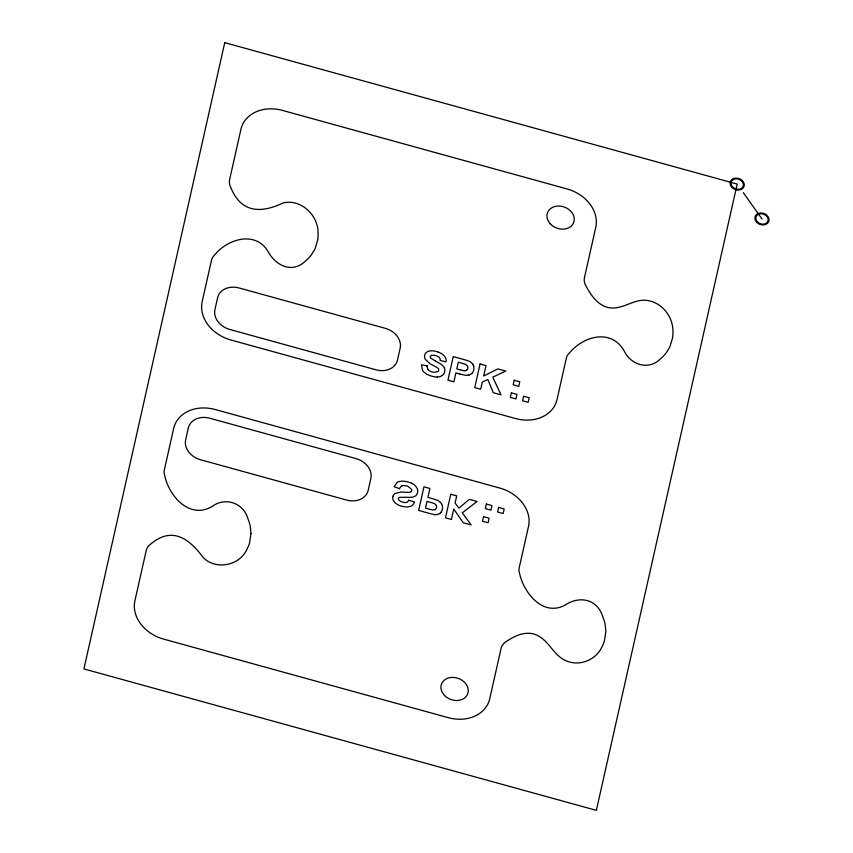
<?xml version="1.0" encoding="UTF-8"?>
<svg xmlns="http://www.w3.org/2000/svg" width="853" height="853" viewBox="0 0 853 853"><rect width="100%" height="100%" fill="white"/><g stroke="black" fill="none" stroke-linecap="round" stroke-linejoin="round"><path stroke-width="1.28" d="M444.573 372.228L444.232 373.219A7.123 5.704 20.4 0 1 442.59 375.203L442.344 375.363M472.327 372.996L472.05 373.294A9.095 7.282 20.4 0 1 469.054 375.021M440.894 512.482L439.764 513.463M401.816 486.018L402.221 485.815A5.033 4.03 20.4 0 1 403.725 485.549L406.103 485.815A12.454 9.969 20.4 0 1 408.033 486.391L411.445 489.249A3.444 2.762 20.4 0 1 411.636 490.752M434.795 509.625L435.105 509.529A4.66 3.732 20.4 0 0 436.469 507.748A4.18 3.348 20.4 0 0 436.278 505.466M437.29 376.994L435.414 376.898A21.506 17.22 20.4 0 1 430.818 375.896L426.756 374.243L423.483 371.716A9.394 7.517 20.4 0 1 422.491 370.255L421.414 364.764L427.086 365.862M404.93 502.545L406.508 502.417A5.118 4.094 20.4 0 0 408.662 500.21M464.075 370.703L464.597 370.767A4.009 3.209 20.4 0 0 466.666 370.095M435.094 514.668L434.337 514.551A53.451 42.799 20.4 0 1 429.912 513.517L418.652 510.446L423.962 486.839L429.901 488.481L427.897 497.416L431.671 498.461A44.164 35.368 20.4 0 1 437.546 500.38A7.101 5.683 20.4 0 1 440.308 502.428M429.422 509.209L432.535 509.913A6.963 5.576 20.4 0 0 434.785 509.593M460.023 369.818L456.792 368.922L458.306 362.173L465.29 364.263A6.963 5.576 20.4 0 1 467.135 365.713L467.401 365.937A4.66 3.732 20.4 0 1 467.839 368.219A4.18 3.348 20.4 0 1 466.708 370.138M459.682 373.923L455.897 372.878L453.892 381.824L447.953 380.182L453.263 356.575L464.501 359.699A53.451 42.799 20.4 0 1 468.851 361.096L469.566 361.395A8.85 7.08 20.4 0 1 473.234 364.86M428.728 509.017L425.487 508.121L427.001 501.383L430.243 502.268A27.136 21.73 20.4 0 1 434.198 503.569L434.678 503.803A4.009 3.209 20.4 0 1 436.224 505.477M408.726 500.231L414.451 501.959L414.068 503.121A8.775 7.027 20.4 0 1 410.762 506.287L407.19 507.034L403.138 506.586A17.124 13.712 20.4 0 1 398.138 504.901L396.165 503.654A8.882 7.112 20.4 0 1 393.34 500.508A7.602 6.088 20.4 0 1 393.116 496.115M437.92 351.916L441.694 353.632L444.53 356.149A8.775 7.027 20.4 0 1 446.13 360.659L445.948 361.885L440.159 360.435A5.118 4.094 20.4 0 0 439.22 357.311L437.792 356.415A9.212 7.378 20.4 0 0 433.399 355.253L431.543 355.413A2.154 1.717 20.4 0 0 430.904 358.207L435.776 361.256M399.481 488.641L394.001 486.668L397.274 482.382A9.394 7.517 20.4 0 1 398.767 481.593L402.733 481.071L407.02 481.7A21.506 17.22 20.4 0 1 411.509 483.214M411.509 483.224L413.204 484.12A8.914 7.144 20.4 0 1 417.01 488.172L417.117 488.449A7.123 5.704 20.4 0 1 417.735 491.061L417.618 492.117A9.714 7.784 20.4 0 1 415.72 495.806L415.016 496.158A8.594 6.877 20.4 0 1 411.892 497.224L409.152 497.384A51.276 41.051 20.4 0 1 405.196 497.224L399.609 497.406A2.154 1.717 20.4 0 0 399.001 500.178L400.547 501.319A9.212 7.378 20.4 0 0 404.93 502.534M743.336 192.725L761.974 218.965M428.046 369.392L428.313 369.786A5.033 4.03 20.4 0 0 429.528 370.81L431.746 371.801A12.454 9.969 20.4 0 0 433.687 372.303L437.909 371.556A3.444 2.762 20.4 0 0 438.719 370.319A3.103 2.484 20.4 0 0 438.442 368.848A1.813 1.45 20.4 0 0 438.271 368.549L437.067 367.547A13.221 10.588 20.4 0 0 436.533 367.227L434.71 366.214A44.591 35.698 20.4 0 0 432.268 364.956A24.684 19.768 20.4 0 1 430.243 363.879L425.37 359.454A7.837 6.27 20.4 0 1 424.581 355.946A7.602 6.088 20.4 0 1 426.671 352.172A8.882 7.112 20.4 0 1 430.52 350.882L432.791 350.828A17.124 13.712 20.4 0 1 437.909 351.948M444.381 367.995L443.997 367.302A8.594 6.877 20.4 0 0 441.683 364.732L439.327 363.165A51.276 41.051 20.4 0 0 435.766 361.256M473.18 364.881L473.756 366.332M399.535 488.673A9.031 7.229 20.4 0 1 401.784 485.986M411.647 490.752A3.103 2.484 20.4 0 1 410.773 491.904A1.813 1.45 20.4 0 1 410.485 492.085L409.003 492.341A13.221 10.588 20.4 0 1 408.395 492.352L406.359 492.288A44.591 35.698 20.4 0 1 403.661 492.138A24.684 19.768 20.4 0 0 401.422 492.042L395.238 493.407A7.837 6.27 20.4 0 0 393.062 496.094M439.807 513.506A8.85 7.08 20.4 0 1 435.094 514.647M442.376 505.861A11.324 9.074 20.4 0 1 440.82 512.429M440.415 502.364A9.095 7.282 20.4 0 1 442.291 505.456M464.075 370.724A27.136 21.73 20.4 0 1 460.034 369.786M473.671 366.342A11.324 9.074 20.4 0 1 472.263 372.953M468.99 374.915A7.101 5.683 20.4 0 1 465.685 375.288A44.164 35.368 20.4 0 1 459.682 373.891M428.003 369.413A9.031 7.229 20.4 0 1 427.15 365.873M444.466 367.984A9.714 7.784 20.4 0 1 444.52 372.207M442.366 375.395A8.914 7.144 20.4 0 1 437.29 376.983M251.006 533.498L249.598 542.796A54.134 43.354 20.4 0 1 247.029 549.108C239.874 565.571 216.278 570.39 203.472 557.819C189.761 539.363 172.562 525.512 150.544 544.193A15.567 12.464 20.4 0 0 146.226 550.462L134.913 600.747A36.562 29.279 20.4 0 0 163.648 639.11L448.145 717.629A36.562 29.279 20.4 0 0 489.761 698.671L501.074 648.397A15.567 12.464 20.4 0 1 505.392 642.117C512.749 637.106 521.354 632.446 530.555 633.374A16.602 13.285 20.4 0 1 536.953 635.208C549.119 640.784 553.672 655.541 566.019 660.755C579.283 666.715 595.82 660.179 601.877 647.043A54.134 43.354 20.4 0 0 604.446 640.72L605.854 631.433L605.097 624.108A51.255 41.04 20.4 0 0 602.858 616.9C597.42 598.955 579.486 595.341 564.985 605.193C543.009 616.826 524.115 593.251 519.626 573.728A15.567 12.464 20.4 0 1 519.221 567.682L528.508 526.418A36.562 29.279 20.4 0 0 499.773 488.055L215.276 409.536A36.562 29.279 20.4 0 0 173.66 428.483L164.373 469.747A15.567 12.464 20.4 0 0 164.778 475.793C169.118 496.521 189.995 519.712 212.216 506.415C225.512 496.585 243.627 503.025 248.01 518.965A51.255 41.04 20.4 0 1 250.249 526.173L251.006 533.498M317.657 240.151L314.96 249.087L311.185 255.164A51.255 41.04 20.4 0 1 306.163 260.368C292.59 274.239 275.668 265.891 267.757 251.027C254.951 230.331 227.101 239.171 214.38 255.239A15.567 12.464 20.4 0 0 211.459 260.368L202.182 301.631A36.562 29.279 20.4 0 0 230.907 339.995L515.415 418.514A36.562 29.279 20.4 0 0 557.03 399.567L566.307 358.303A15.567 12.464 20.4 0 1 569.228 353.163C583.345 336.093 611.068 328.202 624.087 350.786C630.868 365.233 649.378 370.831 661.011 358.292A51.255 41.04 20.4 0 0 666.033 353.099L669.808 347.022L672.505 338.087A54.134 43.354 20.4 0 0 672.91 331.167C673.006 315.898 660.958 301.386 645.465 300.245C633.214 299.478 622.935 309.223 610.567 307.88A16.602 13.285 20.4 0 1 604.137 306.174C595.447 302.079 589.999 293.56 585.616 285.371A15.567 12.464 20.4 0 1 584.465 277.577L595.767 227.303A36.562 29.279 20.4 0 0 567.042 188.939L282.535 110.421A36.562 29.279 20.4 0 0 240.919 129.368L229.617 179.652A15.567 12.464 20.4 0 0 230.768 187.436C241.314 213.687 261.786 213.143 283.281 202.907C301.184 198.728 318.521 215.478 318.062 233.232A54.134 43.354 20.4 0 1 317.657 240.151M224.755 42.65L83.914 668.923L596.354 810.35L737.184 184.077L224.755 42.65M188.3 428.057L185.634 439.881A18.926 15.151 20.4 0 0 200.508 459.735L346.67 500.071A18.926 15.151 20.4 0 0 368.208 490.262L370.863 478.437A18.926 15.151 20.4 0 0 356 458.583L209.838 418.247A18.926 15.151 20.4 0 0 188.3 428.057M217.59 297.793L214.935 309.618A18.926 15.151 20.4 0 0 229.798 329.471L375.96 369.807A18.926 15.151 20.4 0 0 397.498 360.009L400.164 348.184A18.926 15.151 20.4 0 0 385.289 328.33L239.128 287.994A18.926 15.151 20.4 0 0 217.59 297.793M450.779 494.239L445.469 517.846L451.408 519.477L453.743 509.07L463.286 522.761L471.197 524.947L462.273 512.824L477.051 501.489L469.31 499.357L458.925 508.164L455.097 503.057L456.718 495.881L450.779 494.239M480.068 363.975L474.758 387.582L480.697 389.224L482.318 382.037L487.852 379.521L493.301 392.7L501.031 394.832L492.778 377.143L505.797 371.076L497.885 368.901L483.662 376.024L486.007 365.617L480.068 363.975M483.523 516.662L482.499 521.215L488.076 522.75L489.1 518.208L483.523 516.662M486.359 504.059L485.336 508.601L490.912 510.137L491.936 505.594L486.359 504.059M511.363 392.86L510.339 397.402L515.926 398.948L516.939 394.395L511.363 392.86M514.199 380.246L513.175 384.799L518.752 386.334L519.776 381.792L514.199 380.246M498.6 507.439L497.576 511.981L503.153 513.517L504.176 508.974L498.6 507.439M523.603 396.24L522.58 400.782L528.156 402.317L529.18 397.775L523.603 396.24M756.643 222.249A7.272 5.822 20.4 0 0 768.713 221.684A7.272 5.822 20.4 0 0 760.567 212.951A7.272 5.822 20.4 0 0 756.643 222.249M757.304 221.844A6.376 5.107 20.4 0 0 767.881 221.353A6.376 5.107 20.4 0 0 760.737 213.698A6.376 5.107 20.4 0 0 757.304 221.844M731.853 187.361A7.272 5.822 20.4 0 0 743.933 186.796A7.272 5.822 20.4 0 0 735.776 178.064A7.272 5.822 20.4 0 0 731.853 187.361M732.514 186.956A6.376 5.107 20.4 0 0 743.102 186.455A6.376 5.107 20.4 0 0 735.958 178.81A6.376 5.107 20.4 0 0 732.514 186.956M444.552 695.504A13.979 11.185 20.4 0 0 467.647 693.969A13.979 11.185 20.4 0 0 451.578 677.442A13.979 11.185 20.4 0 0 444.552 695.504M550.153 223.689A13.979 11.185 20.4 0 0 573.451 223.059A13.979 11.185 20.4 0 0 558.193 206.042A13.979 11.185 20.4 0 0 550.153 223.689"/></g></svg>
